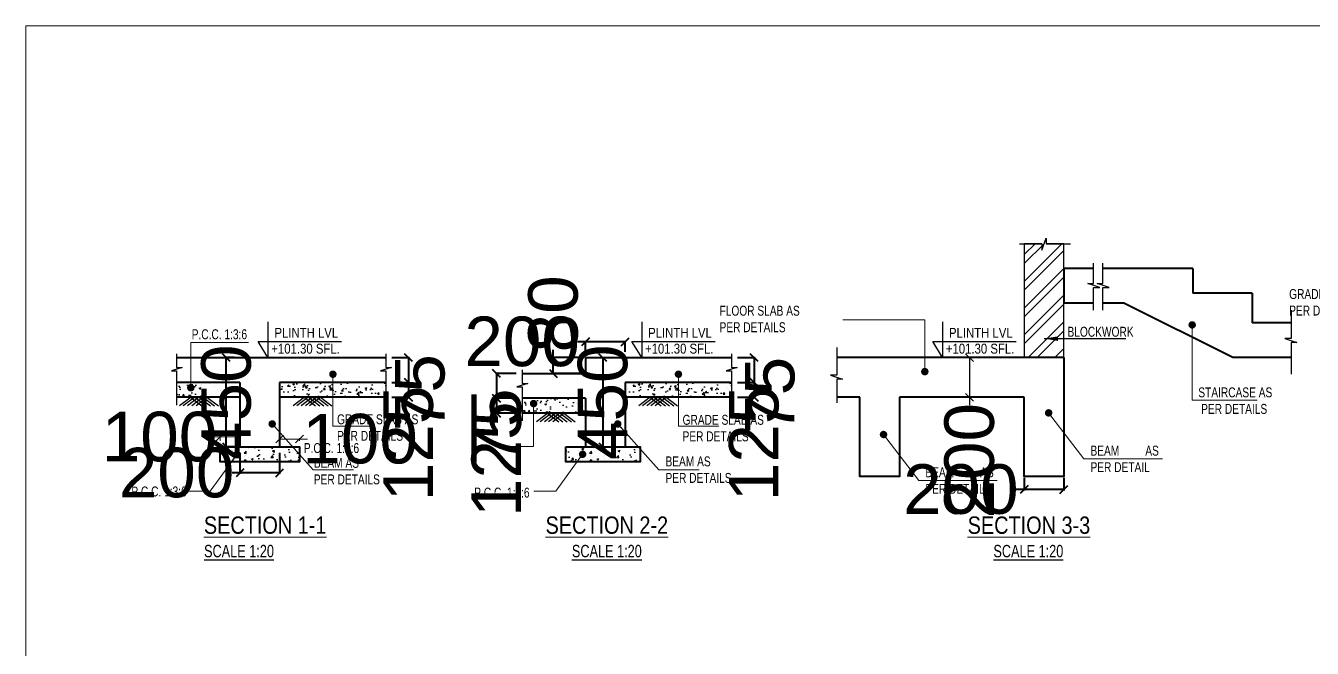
# Model space of a CAD drawing. Header units: millimetres. Extents: x 372 to 37729, y 179 to 80599.
# Drawn here: x 10574 to 17064, y 15073 to 18213 of the extents above; entities that cross this region are included whole.
import ezdxf

# ---------------------------------------------------------------- set-up
doc = ezdxf.new("R2010")
doc.units = ezdxf.units.MM
for name, color, linetype, lineweight in [('A-WALL-PATT', 8, 'Continuous', 9), ('S - COL', 5, 'Continuous', 40), ('S - DIM', 253, 'Continuous', 13), ('S - SEC CUT', 5, 'Continuous', 13), ('S - SEC CUT TXT', 1, 'Continuous', 13), ('STR-Stair', 1, 'Continuous', 13)]:
    doc.layers.add(name, color=color, linetype=linetype, lineweight=lineweight)
for name, color, linetype in [('HAT', 8, 'Continuous'), ('NON STR WALL', 4, 'Continuous'), ('S - HATCH', 8, 'Continuous'), ('S - TXT-1', 6, 'Continuous'), ('S-DIM', 8, 'Continuous'), ('TEMP', 8, 'Continuous'), ('TEXT', 7, 'Continuous')]:
    doc.layers.add(name, color=color, linetype=linetype)
doc.styles.add('SD', font='ARIALNB.TTF')
doc.styles.add('SED', font='ARIALN.TTF', dxfattribs={"height": 50})
doc.styles.add('SOBHA', font='arial.ttf')
doc.styles.add('sobha.sed', font='swisscl.ttf')
doc.dimstyles.new('S--20', dxfattribs={"dimscale": 20, "dimtxt": 12.5, "dimasz": 2, "dimexe": 0.25, "dimexo": 1.5, "dimgap": 0.1, "dimtad": 0, "dimdec": 0, "dimrnd": 0.0005, "dimzin": 0, "dimdsep": 46, "dimtxsty": 'SOBHA', "dimblk": 'OBLIQUE', "dimcen": 0.09, "dimclrd": 8, "dimclre": 8, "dimclrt": 4, "dimadec": 0, "dimazin": 0, "dimtfac": 1, "dimtdec": 0, "dimtofl": 0, "dimtmove": 0, "dimatfit": 3, "dimfxl": 0.18, "dimtolj": 1, "dimtzin": 0, "dimlwd": -1, "dimlwe": -1, "dimarcsym": 0})
doc.dimstyles.new('S-25', dxfattribs={"dimscale": 25, "dimtxt": 2.5, "dimasz": 1.5, "dimexe": 0.25, "dimexo": 0.5, "dimgap": 0.1, "dimtad": 0, "dimdec": 0, "dimrnd": 0.0005, "dimzin": 0, "dimdsep": 46, "dimtxsty": 'SOBHA', "dimblk": 'OBLIQUE', "dimcen": 0.09, "dimclrd": 8, "dimclre": 8, "dimclrt": 6, "dimadec": 0, "dimazin": 0, "dimtfac": 1, "dimtdec": 0, "dimtofl": 0, "dimtmove": 0, "dimatfit": 3, "dimfxl": 0.18, "dimtolj": 1, "dimtzin": 0, "dimlwd": -1, "dimlwe": -1, "dimarcsym": 0})

# ---------------------------------------------------------------- blocks, each defined once
blk = doc.blocks.new('_Oblique')
at = {"color": 0, "linetype": 'ByBlock', "lineweight": -2}
blk.add_line((-0.5, -0.5), (0.5, 0.5), dxfattribs=at)
blk = doc.blocks.new('*D314')
at = {"layer": 'Defpoints', "color": 0, "transparency": 16777216}
for p in [(11586, 16538.9), (11654.9, 16538.9), (11654.9, 16088.9)]:
    blk.add_point(p, dxfattribs=at)
at = {"layer": 'S - COL', "color": 8, "transparency": 16777216}
for p, q in [((11624.9, 16538.9), (11581, 16538.9)), ((11586, 16088.9), (11586, 16538.9)), ((11624.9, 16088.9), (11581, 16088.9))]:
    blk.add_line(p, q, dxfattribs=at)
at = {"layer": 'S - COL', "color": 8, "transparency": 16777216, "xscale": 40, "yscale": 40, "zscale": 40}
for p, rotation in [((11586, 16538.9), 90), ((11586, 16088.9), 270)]:
    blk.add_blockref('_Oblique', p, dxfattribs=dict(at, rotation=rotation))
at = {"layer": 'S - COL', "color": 4, "transparency": 16777216, "insert": (11586, 16313.9), "char_height": 250, "attachment_point": 5, "rotation": 90, "style": 'SOBHA'}
blk.add_mtext('\\A1;450', dxfattribs=at)
blk = doc.blocks.new('*D315')
at = {"layer": 'Defpoints', "color": 0, "transparency": 16777216}
for p in [(11654.9, 16088.9), (11854.9, 16088.9), (11654.9, 15957.7)]:
    blk.add_point(p, dxfattribs=at)
at = {"layer": 'S - COL', "color": 8, "transparency": 16777216}
for p, q in [((11654.9, 16058.9), (11654.9, 15952.7)), ((11854.9, 16058.9), (11854.9, 15952.7)), ((11654.9, 15957.7), (11614.9, 15957.7)), ((11854.9, 15957.7), (11654.9, 15957.7))]:
    blk.add_line(p, q, dxfattribs=at)
at = {"layer": 'S - COL', "color": 8, "transparency": 16777216, "xscale": 40, "yscale": 40, "zscale": 40, "rotation": 180}
blk.add_blockref('_Oblique', (11654.9, 15957.7), dxfattribs=at)
at = {"layer": 'S - COL', "color": 8, "transparency": 16777216, "xscale": 40, "yscale": 40, "zscale": 40}
blk.add_blockref('_Oblique', (11854.9, 15957.7), dxfattribs=at)
at = {"layer": 'S - COL', "color": 4, "transparency": 16777216, "insert": (11335, 15957.7), "char_height": 250, "attachment_point": 5, "style": 'SOBHA'}
blk.add_mtext('\\A1;200', dxfattribs=at)
blk = doc.blocks.new('*D316')
at = {"layer": 'Defpoints', "color": 0, "transparency": 16777216}
for p in [(12390.6, 16538.9), (12390.6, 16413.9), (12504.9, 16413.9)]:
    blk.add_point(p, dxfattribs=at)
at = {"layer": 'S - COL', "color": 8, "transparency": 16777216}
for p, q in [((12420.6, 16538.9), (12509.9, 16538.9)), ((12504.9, 16538.9), (12504.9, 16413.9)), ((12420.6, 16413.9), (12509.9, 16413.9)), ((12504.9, 16413.9), (12504.9, 16373.9))]:
    blk.add_line(p, q, dxfattribs=at)
at = {"layer": 'S - COL', "color": 8, "transparency": 16777216, "xscale": 40, "yscale": 40, "zscale": 40}
for p, rotation in [((12504.9, 16538.9), 90), ((12504.9, 16413.9), 270)]:
    blk.add_blockref('_Oblique', p, dxfattribs=dict(at, rotation=rotation))
at = {"layer": 'S - COL', "color": 4, "transparency": 16777216, "insert": (12504.9, 16106.5), "char_height": 250, "attachment_point": 5, "rotation": 90, "style": 'SOBHA'}
blk.add_mtext('\\A1;125', dxfattribs=at)
blk = doc.blocks.new('*D317')
at = {"layer": 'Defpoints', "color": 0, "transparency": 16777216}
for p in [(13398, 16619.2), (13398, 16538.9), (13598, 16538.9)]:
    blk.add_point(p, dxfattribs=at)
at = {"layer": 'S - COL', "color": 8, "transparency": 16777216}
for p, q in [((13398, 16619.2), (13358, 16619.2)), ((13398, 16568.9), (13398, 16624.2)), ((13598, 16619.2), (13398, 16619.2)), ((13598, 16568.9), (13598, 16624.2))]:
    blk.add_line(p, q, dxfattribs=at)
at = {"layer": 'S - COL', "color": 8, "transparency": 16777216, "xscale": 40, "yscale": 40, "zscale": 40, "rotation": 180}
blk.add_blockref('_Oblique', (13398, 16619.2), dxfattribs=at)
at = {"layer": 'S - COL', "color": 8, "transparency": 16777216, "xscale": 40, "yscale": 40, "zscale": 40}
blk.add_blockref('_Oblique', (13598, 16619.2), dxfattribs=at)
at = {"layer": 'S - COL', "color": 4, "transparency": 16777216, "insert": (13078.1, 16619.2), "char_height": 250, "attachment_point": 5, "style": 'SOBHA'}
blk.add_mtext('\\A1;200', dxfattribs=at)
blk = doc.blocks.new('*D318')
at = {"layer": 'Defpoints', "color": 0, "transparency": 16777216}
for p in [(14133.7, 16538.9), (14133.7, 16413.9), (14248, 16413.9)]:
    blk.add_point(p, dxfattribs=at)
at = {"layer": 'S - COL', "color": 8, "transparency": 16777216}
for p, q in [((14163.7, 16538.9), (14253, 16538.9)), ((14248, 16538.9), (14248, 16413.9)), ((14163.7, 16413.9), (14253, 16413.9)), ((14248, 16413.9), (14248, 16373.9))]:
    blk.add_line(p, q, dxfattribs=at)
at = {"layer": 'S - COL', "color": 8, "transparency": 16777216, "xscale": 40, "yscale": 40, "zscale": 40}
for p, rotation in [((14248, 16538.9), 90), ((14248, 16413.9), 270)]:
    blk.add_blockref('_Oblique', p, dxfattribs=dict(at, rotation=rotation))
at = {"layer": 'S - COL', "color": 4, "transparency": 16777216, "insert": (14248, 16106.5), "char_height": 250, "attachment_point": 5, "rotation": 90, "style": 'SOBHA'}
blk.add_mtext('\\A1;125', dxfattribs=at)
blk = doc.blocks.new('*D319')
at = {"layer": 'Defpoints', "color": 0, "transparency": 16777216}
for p in [(13235.4, 16538.9), (13398, 16538.9), (13398, 16458.9)]:
    blk.add_point(p, dxfattribs=at)
at = {"layer": 'S - COL', "color": 8, "transparency": 16777216}
for p, q in [((13235.4, 16538.9), (13235.4, 16578.9)), ((13368, 16538.9), (13230.4, 16538.9)), ((13235.4, 16458.9), (13235.4, 16538.9)), ((13368, 16458.9), (13230.4, 16458.9))]:
    blk.add_line(p, q, dxfattribs=at)
at = {"layer": 'S - COL', "color": 8, "transparency": 16777216, "xscale": 40, "yscale": 40, "zscale": 40}
for p, rotation in [((13235.4, 16538.9), 90), ((13235.4, 16458.9), 270)]:
    blk.add_blockref('_Oblique', p, dxfattribs=dict(at, rotation=rotation))
at = {"layer": 'S - COL', "color": 4, "transparency": 16777216, "insert": (13235.4, 16759.7), "char_height": 250, "attachment_point": 5, "rotation": 90, "style": 'SOBHA'}
blk.add_mtext('\\A1;80', dxfattribs=at)
blk = doc.blocks.new('*D320')
at = {"layer": 'Defpoints', "color": 0, "transparency": 16777216}
for p in [(13398, 16538.9), (13398, 16088.9), (13485.3, 16088.9)]:
    blk.add_point(p, dxfattribs=at)
at = {"layer": 'S - COL', "color": 8, "transparency": 16777216}
for p, q in [((13428, 16538.9), (13490.3, 16538.9)), ((13485.3, 16538.9), (13485.3, 16088.9)), ((13428, 16088.9), (13490.3, 16088.9))]:
    blk.add_line(p, q, dxfattribs=at)
at = {"layer": 'S - COL', "color": 8, "transparency": 16777216, "xscale": 40, "yscale": 40, "zscale": 40}
for p, rotation in [((13485.3, 16538.9), 90), ((13485.3, 16088.9), 270)]:
    blk.add_blockref('_Oblique', p, dxfattribs=dict(at, rotation=rotation))
at = {"layer": 'S - COL', "color": 4, "transparency": 16777216, "insert": (13485.3, 16313.9), "char_height": 250, "attachment_point": 5, "rotation": 90, "style": 'SOBHA'}
blk.add_mtext('\\A1;450', dxfattribs=at)
blk = doc.blocks.new('*D321')
at = {"layer": 'Defpoints', "color": 0, "ltscale": 10000, "transparency": 16777216}
for p in [(12390.6, 16413.9), (12390.6, 16338.9), (12504.9, 16338.9)]:
    blk.add_point(p, dxfattribs=at)
at = {"layer": 'S - COL', "color": 8, "ltscale": 10000, "transparency": 16777216}
for p, q in [((12420.6, 16413.9), (12509.9, 16413.9)), ((12504.9, 16413.9), (12504.9, 16338.9)), ((12420.6, 16338.9), (12509.9, 16338.9))]:
    blk.add_line(p, q, dxfattribs=at)
at = {"layer": 'S - COL', "color": 8, "ltscale": 10000, "transparency": 16777216, "xscale": 40, "yscale": 40, "zscale": 40}
for p, rotation in [((12504.9, 16413.9), 90), ((12504.9, 16338.9), 270)]:
    blk.add_blockref('_Oblique', p, dxfattribs=dict(at, rotation=rotation))
at = {"layer": 'S - COL', "color": 4, "ltscale": 10000, "transparency": 16777216, "insert": (12563.6, 16362.2), "char_height": 250, "attachment_point": 5, "rotation": 90, "style": 'SOBHA'}
blk.add_mtext('\\A1;75', dxfattribs=at)
blk = doc.blocks.new('*D322')
at = {"layer": 'Defpoints', "color": 0, "ltscale": 10000, "transparency": 16777216}
for p in [(14133.7, 16413.9), (14133.7, 16338.9), (14248, 16338.9)]:
    blk.add_point(p, dxfattribs=at)
at = {"layer": 'S - COL', "color": 8, "ltscale": 10000, "transparency": 16777216}
for p, q in [((14163.7, 16413.9), (14253, 16413.9)), ((14248, 16413.9), (14248, 16338.9)), ((14163.7, 16338.9), (14253, 16338.9))]:
    blk.add_line(p, q, dxfattribs=at)
at = {"layer": 'S - COL', "color": 8, "ltscale": 10000, "transparency": 16777216, "xscale": 40, "yscale": 40, "zscale": 40}
for p, rotation in [((14248, 16413.9), 90), ((14248, 16338.9), 270)]:
    blk.add_blockref('_Oblique', p, dxfattribs=dict(at, rotation=rotation))
at = {"layer": 'S - COL', "color": 4, "ltscale": 10000, "transparency": 16777216, "insert": (14328.4, 16348.8), "char_height": 250, "attachment_point": 5, "rotation": 90, "style": 'SOBHA'}
blk.add_mtext('\\A1;75', dxfattribs=at)
blk = doc.blocks.new('*D323')
at = {"layer": 'Defpoints', "color": 0, "transparency": 16777216}
for p in [(13078, 16458.9), (12949.2, 16333.9), (13078, 16333.9)]:
    blk.add_point(p, dxfattribs=at)
at = {"layer": 'S - COL', "color": 8, "transparency": 16777216}
for p, q in [((13048, 16458.9), (12944.2, 16458.9)), ((12949.2, 16458.9), (12949.2, 16333.9)), ((13048, 16333.9), (12944.2, 16333.9)), ((12949.2, 16333.9), (12949.2, 16293.9))]:
    blk.add_line(p, q, dxfattribs=at)
at = {"layer": 'S - COL', "color": 8, "transparency": 16777216, "xscale": 40, "yscale": 40, "zscale": 40}
for p, rotation in [((12949.2, 16458.9), 90), ((12949.2, 16333.9), 270)]:
    blk.add_blockref('_Oblique', p, dxfattribs=dict(at, rotation=rotation))
at = {"layer": 'S - COL', "color": 4, "transparency": 16777216, "insert": (12949.2, 16026.5), "char_height": 250, "attachment_point": 5, "rotation": 90, "style": 'SOBHA'}
blk.add_mtext('\\A1;125', dxfattribs=at)
blk = doc.blocks.new('*D324')
at = {"layer": 'Defpoints', "color": 0, "transparency": 16777216}
for p in [(13078, 16333.9), (12949.2, 16258.9), (13078, 16258.9)]:
    blk.add_point(p, dxfattribs=at)
at = {"layer": 'S - COL', "color": 8, "transparency": 16777216}
for p, q in [((13048, 16333.9), (12944.2, 16333.9)), ((12949.2, 16333.9), (12949.2, 16258.9)), ((13048, 16258.9), (12944.2, 16258.9))]:
    blk.add_line(p, q, dxfattribs=at)
at = {"layer": 'S - COL', "color": 8, "transparency": 16777216, "xscale": 40, "yscale": 40, "zscale": 40}
for p, rotation in [((12949.2, 16333.9), 90), ((12949.2, 16258.9), 270)]:
    blk.add_blockref('_Oblique', p, dxfattribs=dict(at, rotation=rotation))
at = {"layer": 'S - COL', "color": 4, "transparency": 16777216, "insert": (12949.2, 16189.1), "char_height": 250, "attachment_point": 5, "rotation": 90, "style": 'SOBHA'}
blk.add_mtext('\\A1;75', dxfattribs=at)
blk = doc.blocks.new('*D330')
at = {"layer": 'Defpoints', "color": 0, "transparency": 16777216}
for p in [(15611, 15963), (15811, 15963), (15611, 15874.5)]:
    blk.add_point(p, dxfattribs=at)
at = {"layer": 'S - COL', "color": 8, "transparency": 16777216}
for p, q in [((15611, 15933), (15611, 15869.5)), ((15811, 15933), (15811, 15869.5)), ((15611, 15874.5), (15571, 15874.5)), ((15811, 15874.5), (15611, 15874.5))]:
    blk.add_line(p, q, dxfattribs=at)
at = {"layer": 'S - COL', "color": 8, "transparency": 16777216, "xscale": 40, "yscale": 40, "zscale": 40, "rotation": 180}
blk.add_blockref('_Oblique', (15611, 15874.5), dxfattribs=at)
at = {"layer": 'S - COL', "color": 8, "transparency": 16777216, "xscale": 40, "yscale": 40, "zscale": 40}
blk.add_blockref('_Oblique', (15811, 15874.5), dxfattribs=at)
at = {"layer": 'S - COL', "color": 4, "transparency": 16777216, "insert": (15291.1, 15874.5), "char_height": 250, "attachment_point": 5, "style": 'SOBHA'}
blk.add_mtext('\\A1;200', dxfattribs=at)
blk = doc.blocks.new('*D338')
at = {"layer": 'Defpoints', "color": 0, "linetype": 'ByBlock', "transparency": 16777216}
for p in [(11954.9, 16128.6), (11854.9, 16088.9, 0.4), (11954.9, 16088.9, 0.4)]:
    blk.add_point(p, dxfattribs=at)
at = {"layer": 'STR-Stair', "color": 8, "transparency": 16777216}
for p, q in [((11854.9, 16118.9), (11854.9, 16133.6)), ((11854.9, 16128.6), (11954.9, 16128.6)), ((11954.9, 16118.9), (11954.9, 16133.6)), ((11954.9, 16128.6), (11994.9, 16128.6))]:
    blk.add_line(p, q, dxfattribs=at)
at = {"layer": 'STR-Stair', "color": 8, "linetype": 'ByBlock', "transparency": 16777216, "xscale": 40, "yscale": 40, "zscale": 40, "rotation": 180}
blk.add_blockref('_Oblique', (11854.9, 16128.6), dxfattribs=at)
at = {"layer": 'STR-Stair', "color": 8, "linetype": 'ByBlock', "transparency": 16777216, "xscale": 40, "yscale": 40, "zscale": 40}
blk.add_blockref('_Oblique', (11954.9, 16128.6), dxfattribs=at)
at = {"layer": 'STR-Stair', "color": 4, "linetype": 'ByBlock', "transparency": 16777216, "insert": (12260.9, 16128.6), "char_height": 250, "attachment_point": 5, "style": 'SOBHA'}
blk.add_mtext('\\A1;100', dxfattribs=at)
blk = doc.blocks.new('*D339')
at = {"layer": 'Defpoints', "color": 0, "linetype": 'ByBlock', "transparency": 16777216}
for p in [(11554.9, 16139.4), (11554.9, 16088.9, 0.4), (11654.9, 16088.9, 0.4)]:
    blk.add_point(p, dxfattribs=at)
at = {"layer": 'STR-Stair', "color": 8, "transparency": 16777216}
for p, q in [((11554.9, 16139.4), (11514.9, 16139.4)), ((11554.9, 16118.9), (11554.9, 16144.4)), ((11654.9, 16139.4), (11554.9, 16139.4)), ((11654.9, 16118.9), (11654.9, 16144.4))]:
    blk.add_line(p, q, dxfattribs=at)
at = {"layer": 'STR-Stair', "color": 8, "linetype": 'ByBlock', "transparency": 16777216, "xscale": 40, "yscale": 40, "zscale": 40, "rotation": 180}
blk.add_blockref('_Oblique', (11554.9, 16139.4), dxfattribs=at)
at = {"layer": 'STR-Stair', "color": 8, "linetype": 'ByBlock', "transparency": 16777216, "xscale": 40, "yscale": 40, "zscale": 40}
blk.add_blockref('_Oblique', (11654.9, 16139.4), dxfattribs=at)
at = {"layer": 'STR-Stair', "color": 4, "linetype": 'ByBlock', "transparency": 16777216, "insert": (11248.9, 16139.4), "char_height": 250, "attachment_point": 5, "style": 'SOBHA'}
blk.add_mtext('\\A1;100', dxfattribs=at)
blk = doc.blocks.new('*D309')
at = {"layer": 'Defpoints', "color": 0, "linetype": 'ByBlock', "transparency": 16777216}
for p in [(15245.3, 16538.9), (15245.3, 16338.9), (15334.6, 16338.9)]:
    blk.add_point(p, dxfattribs=at)
at = {"layer": 'S-DIM', "color": 8, "transparency": 16777216}
for p, q in [((15275.3, 16538.9), (15339.6, 16538.9)), ((15334.6, 16538.9), (15334.6, 16338.9)), ((15275.3, 16338.9), (15339.6, 16338.9)), ((15334.6, 16338.9), (15334.6, 16298.9))]:
    blk.add_line(p, q, dxfattribs=at)
at = {"layer": 'S-DIM', "color": 8, "linetype": 'ByBlock', "transparency": 16777216, "xscale": 40, "yscale": 40, "zscale": 40}
for p, rotation in [((15334.6, 16538.9), 90), ((15334.6, 16338.9), 270)]:
    blk.add_blockref('_Oblique', p, dxfattribs=dict(at, rotation=rotation))
at = {"layer": 'S-DIM', "color": 4, "linetype": 'ByBlock', "transparency": 16777216, "insert": (15334.6, 16019), "char_height": 250, "attachment_point": 5, "rotation": 90, "style": 'SOBHA'}
blk.add_mtext('\\A1;200', dxfattribs=at)

msp = doc.modelspace()

# ---------------------------------------------------------------- hatches: boundary and pattern name
at = {"layer": 'A-WALL-PATT', "ltscale": 25}
h = msp.add_hatch(dxfattribs=at)
h.set_pattern_fill('ANSI32', color=256, scale=10)
h.set_pattern_definition([(45, (123487.48, 2239919.735), (-67.351921, 67.351921), []), (45, (123532.38, 2239919.735), (-67.351921, 67.351921), [])])
h.paths.add_polyline_path([(15811, 17113.2), (15611, 17113.2), (15611, 16538.9), (15811, 16538.9)])
at = {"layer": 'S - HATCH', "ltscale": 10000}
h = msp.add_hatch(dxfattribs=at)
h.set_pattern_fill('AR-CONC', color=256, scale=0.5)
h.set_pattern_definition([(50, (-15538.475, 25186.064), (91.09233, -7.96954), [9.525, -104.775]), (355, (-15538.48, 25186.06), (-17.6217, 95.52842), [7.62, -83.8203]), (100.45144, (-15530.884, 25185.4), (73.47062, 87.55888), [8.095, -89.04512]), (46.1842, (-15538.48, 25211.46), (135.5395, -21.02116), [14.2875, -157.1625]), (96.63556, (-15527.18, 25209.71), (118.70207, 123.71306), [12.1425, -133.5678]), (351.18415, (-15538.48, 25211.46), (118.7021, 123.71306), [11.43, -125.72987]), (21, (-15525.775, 25205.114), (75.8072, -51.1326), [9.525, -104.775]), (326, (-15525.78, 25205.11), (30.901, 92.09398), [7.62, -83.82]), (71.45144, (-15519.46, 25200.85), (106.7082, 40.96138), [8.095, -89.04497]), (37.5, (-15538.475, 25186.064), (1.5443, 42.27752), [0, -82.804, 0, -85.09, 0, -84.1375]), (7.5, (-15538.475, 25186.064), (33.40983, 50.09029), [0, -48.514, 0, -80.899, 0, -32.0675]), (327.5, (-15566.796, 25186.064), (67.795298, -2.864372), [0, -31.75, 0, -99.06, 0, -131.445]), (317.5, (-15579.496, 25186.064), (74.06459, 12.71325), [0, -41.275, 0, -65.786, 0, -93.345])])
h.paths.add_polyline_path([(12390.6, 16413.9), (11854.9, 16413.9), (11854.9, 16338.9), (12390.6, 16338.9)])
h.paths.add_polyline_path([(11654.9, 16413.9), (11334.9, 16413.9), (11334.9, 16338.9), (11654.9, 16338.9)])
h.paths.add_polyline_path([(11616.9, 16338.9), (11488.1, 16338.9)], flags=17)
h = msp.add_hatch(dxfattribs=at)
h.set_pattern_fill('AR-CONC', color=256, scale=0.5)
h.set_pattern_definition([(50, (-13795.355, 25186.064), (91.09233, -7.96954), [9.525, -104.775]), (355, (-13795.36, 25186.06), (-17.6217, 95.52842), [7.62, -83.8203]), (100.45144, (-13787.76, 25185.4), (73.47062, 87.55888), [8.095, -89.04512]), (46.1842, (-13795.36, 25211.46), (135.5395, -21.02116), [14.2875, -157.1625]), (96.63556, (-13784.06, 25209.71), (118.70207, 123.71306), [12.1425, -133.5678]), (351.18415, (-13795.36, 25211.46), (118.7021, 123.71306), [11.43, -125.72987]), (21, (-13782.655, 25205.114), (75.8072, -51.1326), [9.525, -104.775]), (326, (-13782.66, 25205.11), (30.901, 92.09398), [7.62, -83.82]), (71.45144, (-13776.34, 25200.85), (106.7082, 40.96138), [8.095, -89.04497]), (37.5, (-13795.355, 25186.064), (1.5443, 42.27752), [0, -82.804, 0, -85.09, 0, -84.1375]), (7.5, (-13795.355, 25186.064), (33.40983, 50.09029), [0, -48.514, 0, -80.899, 0, -32.0675]), (327.5, (-13823.676, 25186.064), (67.795298, -2.864372), [0, -31.75, 0, -99.06, 0, -131.445]), (317.5, (-13836.376, 25186.064), (74.06459, 12.71325), [0, -41.275, 0, -65.786, 0, -93.345])])
h.paths.add_polyline_path([(14133.7, 16413.9), (13598, 16413.9), (13598, 16338.9), (14133.7, 16338.9)])
h = msp.add_hatch(dxfattribs=at)
h.set_pattern_fill('AR-CONC', color=256, scale=0.5)
h.set_pattern_definition([(50, (-13795.355, 25106.064), (91.09233, -7.96954), [9.525, -104.775]), (355, (-13795.36, 25106.06), (-17.6217, 95.52842), [7.62, -83.8203]), (100.45144, (-13787.76, 25105.4), (73.47062, 87.55888), [8.095, -89.04512]), (46.1842, (-13795.36, 25131.46), (135.5395, -21.02116), [14.2875, -157.1625]), (96.63556, (-13784.06, 25129.71), (118.70207, 123.71306), [12.1425, -133.5678]), (351.18415, (-13795.36, 25131.46), (118.7021, 123.71306), [11.43, -125.72987]), (21, (-13782.655, 25125.114), (75.8072, -51.1326), [9.525, -104.775]), (326, (-13782.66, 25125.11), (30.901, 92.09398), [7.62, -83.82]), (71.45144, (-13776.34, 25120.85), (106.7082, 40.96138), [8.095, -89.04497]), (37.5, (-13795.355, 25106.064), (1.5443, 42.27752), [0, -82.804, 0, -85.09, 0, -84.1375]), (7.5, (-13795.355, 25106.064), (33.40983, 50.09029), [0, -48.514, 0, -80.899, 0, -32.0675]), (327.5, (-13823.676, 25106.064), (67.795298, -2.86437), [0, -31.75, 0, -99.06, 0, -131.445]), (317.5, (-13836.376, 25106.064), (74.06459, 12.71325), [0, -41.275, 0, -65.786, 0, -93.345])])
h.paths.add_polyline_path([(13398, 16333.9), (13078, 16333.9), (13078, 16258.9), (13398, 16258.9)])
at = {"layer": 'S - HATCH'}
h = msp.add_hatch(dxfattribs=at)
h.set_pattern_fill('AR-CONC', color=256, scale=0.5)
h.set_pattern_definition([(50, (31666.806, 126771.12), (91.092334, -7.969543), [9.525, -104.775]), (355, (31666.81, 126771.12), (-17.62171, 95.52842), [7.62, -83.82029]), (100.451445, (31674.4, 126770.46), (73.470624, 87.558876), [8.095004, -89.04512]), (46.1842, (31666.81, 126796.52), (135.53952, -21.02116), [14.2875, -157.1625]), (96.63556, (31678.1, 126794.77), (118.70207, 123.71306), [12.14251, -133.5678]), (351.18415, (31666.8, 126796.52), (118.70207, 123.71306), [11.42998, -125.72987]), (21, (31679.506, 126790.17), (75.807196, -51.1326), [9.525, -104.775]), (326, (31679.51, 126790.17), (30.901014, 92.09398), [7.62, -83.82]), (71.451445, (31685.82, 126785.91), (106.70821, 40.961384), [8.095004, -89.04497]), (37.5, (31666.806, 126771.123), (1.544302, 42.277519), [0, -82.804, 0, -85.09, 0, -84.1375]), (7.5, (31666.806, 126771.123), (33.409831, 50.090287), [0, -48.514, 0, -80.899, 0, -32.0675]), (327.5, (31638.485, 126771.123), (67.795298, -2.864372), [0, -31.75, 0, -99.06, 0, -131.445]), (317.5, (31625.785, 126771.12), (74.06459, 12.713246), [0, -41.275, 0, -65.786, 0, -93.345])])
h.paths.add_polyline_path([(11554.9, 16088.9), (11554.9, 16013.9), (11954.9, 16013.5), (11954.9, 16088.5)])
h = msp.add_hatch(dxfattribs=at)
h.set_pattern_fill('AR-CONC', color=256, scale=0.5)
h.set_pattern_definition([(50, (33409.93, 126771.12), (91.092334, -7.969543), [9.525, -104.775]), (355, (33409.93, 126771.12), (-17.62171, 95.52842), [7.62, -83.82029]), (100.451445, (33417.52, 126770.46), (73.470624, 87.558876), [8.095004, -89.04512]), (46.1842, (33409.93, 126796.52), (135.53952, -21.02116), [14.2875, -157.1625]), (96.63556, (33421.22, 126794.77), (118.70207, 123.71306), [12.14251, -133.5678]), (351.18415, (33409.93, 126796.52), (118.70207, 123.71306), [11.42998, -125.72987]), (21, (33422.63, 126790.17), (75.807196, -51.1326), [9.525, -104.775]), (326, (33422.63, 126790.17), (30.901014, 92.09398), [7.62, -83.82]), (71.451445, (33428.94, 126785.91), (106.70821, 40.961384), [8.095004, -89.04497]), (37.5, (33409.926, 126771.123), (1.544302, 42.277519), [0, -82.804, 0, -85.09, 0, -84.1375]), (7.5, (33409.926, 126771.123), (33.409831, 50.090287), [0, -48.514, 0, -80.899, 0, -32.0675]), (327.5, (33381.605, 126771.123), (67.795298, -2.864372), [0, -31.75, 0, -99.06, 0, -131.445]), (317.5, (33368.905, 126771.12), (74.06459, 12.713246), [0, -41.275, 0, -65.786, 0, -93.345])])
h.paths.add_polyline_path([(13298, 16088.9), (13298, 16013.9), (13673, 16013.9), (13673, 16088.9)])

# ---------------------------------------------------------------- linework, layer by layer
at = {"layer": 'HAT'}
for points in [[(15586.3, 17113.2), (15700.4, 17113.2), (15700.4, 17081.3), (15721.1, 17141.8), (15721.1, 17113.2), (15844.4, 17113.2)], [(15959.8, 16778.8), (15959.8, 16892.8), (15991.7, 16892.8), (15931.2, 16913.5), (15959.8, 16913.5), (15959.8, 17015.5)], [(16007.1, 16778.8), (16007.1, 16892.8), (16039, 16892.8), (15978.5, 16913.5), (16007.1, 16913.5), (16007.1, 17015.5)], [(16957.3, 16777.6), (16957.3, 16635.4), (16925.4, 16635.4), (16986, 16614.7), (16957.3, 16614.7), (16957.3, 16455)], [(14665.9, 16589.9), (14665.9, 16450.9), (14634, 16450.9), (14694.6, 16430.2), (14665.9, 16430.2), (14666, 16310.7)]]:
    msp.add_lwpolyline(points, dxfattribs=at)
at = {"layer": 'NON STR WALL', "color": 7, "linetype": 'ByBlock'}
msp.add_lwpolyline([(15700.4, 17113.2), (15611, 17113.2), (15611, 16538.9), (15811, 16538.9), (15811, 17113.2), (15721.1, 17113.2)], dxfattribs=at)
at = {"layer": 'S - COL'}
for p, q in [((15959.8, 16988.9), (15811, 16988.9)), ((16460.8, 16988.9), (16007.1, 16988.9)), ((16460.8, 16988.9), (16460.8, 16863.9)), ((15959.8, 16813.9), (15811, 16813.9)), ((16113.6, 16813.9), (16007.1, 16813.9)), ((16663.6, 16538.9), (16113.6, 16813.9)), ((16760.8, 16863.9), (16460.8, 16863.9)), ((16760.8, 16863.9), (16760.8, 16713.9)), ((16956.5, 16713.9), (16760.8, 16713.9)), ((13398, 16538.9), (13398, 16458.9)), ((15811, 16538.9), (14665.9, 16538.9)), ((16956.5, 16538.9), (16663.6, 16538.9)), ((11654.9, 16413.9), (11334.9, 16413.9)), ((11654.9, 16413.9), (11654.9, 16088.9)), ((11854.9, 16413.9), (11854.9, 16088.9)), ((12390.6, 16413.9), (11854.9, 16413.9)), ((13598, 16413.9), (13598, 16088.9)), ((14133.7, 16413.9), (13598, 16413.9)), ((11654.9, 16338.9), (11334.9, 16338.9)), ((12390.6, 16338.9), (11854.9, 16338.9)), ((13398, 16333.9), (13078, 16333.9)), ((13398, 16333.9), (13398, 16088.9)), ((14133.7, 16338.9), (13598, 16338.9)), ((14781, 16338.9), (14666, 16338.9)), ((15611, 16338.9), (14981, 16338.9)), ((13398, 16258.9), (13078, 16258.9))]:
    msp.add_line(p, q, dxfattribs=at)
at = {"layer": 'S - COL', "linetype": 'ByBlock'}
for p, q in [((11334.9, 16538.9), (12390.6, 16538.9)), ((13398, 16538.9), (13598, 16538.9)), ((13598, 16538.9), (14133.7, 16538.9)), ((13078, 16458.9), (13398, 16458.9)), ((11654.9, 16088.9), (11854.9, 16088.9)), ((13398, 16088.9), (13598, 16088.9))]:
    msp.add_line(p, q, dxfattribs=at)
at = {"layer": 'S - COL'}
for points in [[(15811, 16988.9), (15811, 16813.9)], [(15811, 16538.9), (15811, 15938.9), (15611, 15938.9), (15611, 16338.9)], [(14981, 16338.9), (14981, 15938.9), (14781, 15938.9), (14781, 16338.9)]]:
    msp.add_lwpolyline(points, dxfattribs=at)
for points in [[(11554.9, 16088.9), (11954.9, 16088.9), (11954.9, 16013.9), (11554.9, 16013.9)], [(13298, 16088.9), (13673, 16088.9), (13673, 16013.9), (13298, 16013.9)]]:
    msp.add_lwpolyline(points, close=True, dxfattribs=at)
at = {"layer": 'S - HATCH'}
for p, q in [((11334.9, 16557.3), (11334.9, 16489.3)), ((12390.6, 16557.3), (12390.6, 16489.3)), ((14133.7, 16557.3), (14133.7, 16489.3)), ((11363.8, 16489.3), (11308.7, 16472)), ((11334.9, 16489.3), (11363.8, 16489.3)), ((12419.5, 16489.3), (12364.3, 16472)), ((12390.6, 16489.3), (12419.5, 16489.3)), ((14162.6, 16489.3), (14107.5, 16472)), ((14133.7, 16489.3), (14162.6, 16489.3)), ((11308.7, 16472), (11334.9, 16472)), ((11334.9, 16472), (11334.9, 16299.5)), ((12364.3, 16472), (12390.6, 16472)), ((12390.6, 16472), (12390.6, 16327.7)), ((13078, 16477.3), (13078, 16409.3)), ((14107.5, 16472), (14133.7, 16472)), ((14133.7, 16472), (14133.7, 16327.7)), ((13107, 16409.3), (13051.8, 16392)), ((13051.8, 16392), (13078, 16392)), ((13078, 16409.3), (13107, 16409.3)), ((13078, 16392), (13078, 16219.5))]:
    msp.add_line(p, q, dxfattribs=at)
at = {"layer": 'STR-Stair', "linetype": 'ByBlock'}
msp.add_lwpolyline([(10574.1, 18212.7), (23824.1, 18212.7), (23824.1, 10342.7), (10574.1, 10342.7)], close=True, dxfattribs=at)
at = {"layer": 'TEMP', "linetype": 'Continuous', "ltscale": 10}
for p, q in [((11407.8, 16338.9), (11350.4, 16295.8)), ((11426.5, 16338.9), (11369.1, 16295.8)), ((11448, 16338.9), (11390.6, 16295.8)), ((11405.6, 16338.9), (11463, 16295.8)), ((11469, 16338.9), (11411.6, 16295.8)), ((11427.1, 16338.9), (11484.5, 16295.8)), ((11490.5, 16338.9), (11433.1, 16295.8)), ((11448, 16338.9), (11505.4, 16295.8)), ((11469.5, 16338.9), (11526.9, 16295.8)), ((11488.3, 16338.9), (11545.7, 16295.8)), ((11980.8, 16338.9), (11923.4, 16295.8)), ((11999.6, 16338.9), (11942.2, 16295.8)), ((12021.1, 16338.9), (11963.7, 16295.8)), ((11978.6, 16338.9), (12036, 16295.8)), ((12042, 16338.9), (11984.6, 16295.8)), ((12000.1, 16338.9), (12057.5, 16295.8)), ((12063.5, 16338.9), (12006.2, 16295.8)), ((12021.1, 16338.9), (12078.5, 16295.8)), ((12042.6, 16338.9), (12100, 16295.8)), ((12061.3, 16338.9), (12118.7, 16295.8)), ((13724, 16338.9), (13666.6, 16295.8)), ((13742.7, 16338.9), (13685.3, 16295.8)), ((13764.2, 16338.9), (13706.8, 16295.8)), ((13721.8, 16338.9), (13779.2, 16295.8)), ((13785.2, 16338.9), (13727.8, 16295.8)), ((13743.3, 16338.9), (13800.7, 16295.8)), ((13806.7, 16338.9), (13749.3, 16295.8)), ((13764.2, 16338.9), (13821.6, 16295.8)), ((13785.7, 16338.9), (13843.1, 16295.8)), ((13804.5, 16338.9), (13861.9, 16295.8)), ((13207.4, 16258.9), (13150, 16215.8)), ((13226.2, 16258.9), (13168.8, 16215.8)), ((13247.7, 16258.9), (13190.3, 16215.8)), ((13205.2, 16258.9), (13262.6, 16215.8)), ((13268.7, 16258.9), (13211.3, 16215.8)), ((13226.7, 16258.9), (13284.1, 16215.8)), ((13290.2, 16258.9), (13232.8, 16215.8)), ((13247.7, 16258.9), (13305.1, 16215.8)), ((13269.2, 16258.9), (13326.6, 16215.8)), ((13288, 16258.9), (13345.4, 16215.8))]:
    msp.add_line(p, q, dxfattribs=at)
at = {"layer": 'TEMP', "color": 7}
for points in [[(11796.2, 16720.1), (11796.2, 16538.9), (11747.1, 16620), (12167.3, 16620)], [(13681.2, 16720.1), (13681.2, 16538.9), (13632.1, 16620), (14052.3, 16620)], [(15198.6, 16720.1), (15198.6, 16538.9), (15149.6, 16620), (15569.7, 16620)]]:
    msp.add_lwpolyline(points, dxfattribs=at)

# ---------------------------------------------------------------- texts
at = {"layer": 'S - SEC CUT', "color": 4, "char_height": 50, "width": 437.836, "attachment_point": 1, "style": 'SED'}
for s, insert in [('PLINTH LVL', (11828.7, 16689.2)), ('PLINTH LVL', (13713.7, 16689.2)), ('PLINTH LVL', (15231.1, 16689.2)), ('+101.30 SFL.', (11813, 16609.3)), ('+101.30 SFL.', (13698, 16609.3)), ('+101.30 SFL.', (15215.4, 16609.3))]:
    msp.add_mtext(s, dxfattribs=dict(at, insert=insert))
at = {"layer": 'S - SEC CUT TXT', "color": 1, "linetype": 'ByBlock', "char_height": 87.5, "width": 1177.794, "style": 'SD'}
for s, insert, attachment_point, rotation in [('{\\fArial Narrow|b0|i0|c0|p34;\\LSECTION 1-1}', (11472.8, 15738), 1, 0.01072), ('{\\fArial Narrow|b0|i0|c0|p34;\\LSECTION 2-2}', (13196.3, 15738), 1, 0.01072), ('{\\fArial Narrow|b0|i0|c0|p34;\\LSECTION 3-3}', (15943.7, 15737.8), 3, 359.98928)]:
    msp.add_mtext(s, dxfattribs=dict(at, insert=insert, attachment_point=attachment_point, rotation=rotation))
at = {"layer": 'S - TXT-1', "char_height": 50, "style": 'sobha.sed'}
for s, insert, width, attachment_point in [('\\pxqj;GRADE SLAB AS\\PPER DETAILS', (17919.2, 16750.6, 0.4), 971.801, 9), ('\\pxqj;FLOOR SLAB AS\\PPER DETAILS', (15075.8, 16800.6), 1001.801, 3), ('\\pxqj;P.C.C. 1:3:6', (11411.3, 16631.2), 327.292, 7), ('\\pxqj;BLOCKWORK', (15829.1, 16694.4), 1001.801, 1), ('\\pxqj;STAIRCASE AS\\P PER DETAILS', (16489, 16254.7), 1001.801, 7), ('\\pxqj;GRADE SLAB AS\\PPER DETAILS', (12144.4, 16119.1), 971.801, 7), ('\\pxqj;GRADE SLAB AS\\PPER DETAILS', (13887.5, 16116.4), 403.611, 7), ('\\pxqj;P.C.C. 1:3:6', (12978.6, 16057.3), 1001.801, 9), ('\\pxqj;BEAM AS PER DETAIL', (15945.1, 15961.5), 343.652, 7), ('\\pxqj;BEAM AS\\PPER DETAILS', (12027.3, 15899.3), 1001.801, 7), ('\\pxqj;BEAM AS\\PPER DETAILS', (13801.3, 15906.6), 321.874, 7), ('\\pxqj;BEAM AS PER DETAIL', (15112.2, 15852.4), 343.652, 7), ('\\pxqj;P.C.C. 1:3:6', (11106.9, 15838.4), 1001.801, 7), ('\\pxqj;P.C.C. 1:3:6', (12836.5, 15832.7), 1001.801, 7)]:
    msp.add_mtext(s, dxfattribs=dict(at, insert=insert, width=width, attachment_point=attachment_point))
at = {"layer": 'TEXT', "char_height": 62.5, "style": 'sobha.sed'}
for insert, width, attachment_point in [((11826.2, 15531.3), 352.54, 9), ((15134.6, 15531.3), 1805.445, 9), ((15455.4, 15531.1), 1805.445, 7)]:
    msp.add_mtext('\\pxql;{\\LSCALE 1:20}', dxfattribs=dict(at, insert=insert, width=width, attachment_point=attachment_point))

# ---------------------------------------------------------------- dimensions: what is measured, and where the dimension line sits
at = {"layer": 'S - COL'}
for base, p1, p2, angle, picture, middle in [((13235.4, 16538.9), (13398, 16458.9), (13398, 16538.9), 90, '*D319', (13235.4, 16759.7)), ((13398, 16619.2), (13598, 16538.9), (13398, 16538.9), 180, '*D317', (13078.1, 16619.2)), ((12504.9, 16413.9), (12390.6, 16538.9), (12390.6, 16413.9), 90, '*D316', (12504.9, 16106.5)), ((14248, 16413.9), (14133.7, 16538.9), (14133.7, 16413.9), 90, '*D318', (14248, 16106.5)), ((12949.2, 16333.9), (13078, 16458.9), (13078, 16333.9), 90, '*D323', (12949.2, 16026.5)), ((11654.9, 15957.7), (11854.9, 16088.9), (11654.9, 16088.9), 180, '*D315', (11335, 15957.7)), ((15611, 15874.5), (15811, 15963), (15611, 15963), 180, '*D330', (15291.1, 15874.5))]:
    dim = msp.add_linear_dim(base=base, p1=p1, p2=p2, angle=angle, dimstyle='S--20', dxfattribs=at)
    dim.commit()
    dim.dimension.update_dxf_attribs({"geometry": picture, "text_midpoint": middle})
for base, p1, p2, picture, middle in [((11586, 16538.9), (11654.9, 16088.9), (11654.9, 16538.9), '*D314', (11586, 16313.9)), ((13485.3, 16088.9), (13398, 16538.9), (13398, 16088.9), '*D320', (13485.3, 16313.9))]:
    dim = msp.add_linear_dim(base=base, p1=p1, p2=p2, angle=90, dimstyle='S--20', dxfattribs=at)
    dim.commit()
    dim.dimension.update_dxf_attribs({"geometry": picture, "text_midpoint": middle, "dimtype": 160})
at = {"layer": 'S - COL', "color": 1, "ltscale": 10000}
for base, p1, p2, picture, middle in [((12504.9, 16338.9), (12390.6, 16413.9), (12390.6, 16338.9), '*D321', (12563.6, 16362.2)), ((14248, 16338.9), (14133.7, 16413.9), (14133.7, 16338.9), '*D322', (14328.4, 16348.8))]:
    dim = msp.add_linear_dim(base=base, p1=p1, p2=p2, angle=90, dimstyle='S--20', override={"dimtmove": 1}, dxfattribs=at)
    dim.commit()
    dim.dimension.update_dxf_attribs({"geometry": picture, "text_midpoint": middle, "dimtype": 160})
at = {"layer": 'S - COL'}
dim = msp.add_linear_dim(base=(12949.2, 16258.9), p1=(13078, 16333.9), p2=(13078, 16258.9), angle=90, dimstyle='S--20', override={"dimtmove": 1}, dxfattribs=at)
dim.commit()
dim.dimension.update_dxf_attribs({"geometry": '*D324', "text_midpoint": (12949.2, 16189.1), "dimtype": 160})
at = {"layer": 'S-DIM', "linetype": 'ByBlock'}
dim = msp.add_linear_dim(base=(15334.6, 16338.9), p1=(15245.3, 16538.9), p2=(15245.3, 16338.9), angle=90, dimstyle='S--20', dxfattribs=at)
dim.commit()
dim.dimension.update_dxf_attribs({"geometry": '*D309', "text_midpoint": (15334.6, 16019)})
at = {"layer": 'STR-Stair', "color": 5, "linetype": 'ByBlock'}
for base, p1, p2, picture, middle in [((11554.9, 16139.4, -0.4), (11654.9, 16088.9), (11554.9, 16088.9), '*D339', (11248.9, 16139.4, -0.4)), ((11954.9, 16128.6, -0.4), (11854.9, 16088.9), (11954.9, 16088.9), '*D338', (12260.9, 16128.6, -0.4))]:
    dim = msp.add_linear_dim(base=base, p1=p1, p2=p2, dimstyle='S--20', dxfattribs=at)
    dim.commit()
    dim.dimension.update_dxf_attribs({"geometry": picture, "text_midpoint": middle})

# ---------------------------------------------------------------- leaders
at = {"layer": 'NON STR WALL', "linetype": 'ByBlock'}
msp.add_leader([(15711, 16634.7), (16123.7, 16634.7)], dimstyle='S--20', override={"dimasz": 3.5, "dimgap": 0.1, "dimtad": 0}, dxfattribs=at)
at = {"layer": 'S - DIM'}
for points in [[(15109.4, 16468.4), (15109.4, 16730.3), (14695.2, 16730.3)], [(16458, 16704.1), (16458, 16324.7), (16785.7, 16324.7)], [(11406.8, 16387.2), (11406.8, 16615.5), (11698.3, 16615.5)], [(12123.6, 16455.3), (12123.6, 16193.4), (12327, 16193.4)], [(13866.7, 16455.3), (13866.7, 16193.4), (14070.2, 16193.4)], [(13135.8, 16307.2), (13135.8, 16091.1), (12987.3, 16091.1)], [(15734, 16260.4), (15911.5, 16028.3), (16307.7, 16028.3)], [(11817.4, 16204.5), (12024.5, 15973.4), (12227.9, 15973.4)], [(13560.5, 16204.5), (13767.6, 15973.4), (13971, 15973.4)], [(14901.1, 16151.3), (15078.5, 15919.1), (15474.8, 15919.1)], [(11639.9, 16051.4), (11505.2, 15866.4), (11395.2, 15866.4)], [(13383, 16051.4), (13248.3, 15866.4), (13137.7, 15866.4)]]:
    msp.add_leader(points, dimstyle='S-25', override={"dimldrblk": 'Dot'}, dxfattribs=at)

doc.saveas('drawing.dxf')
